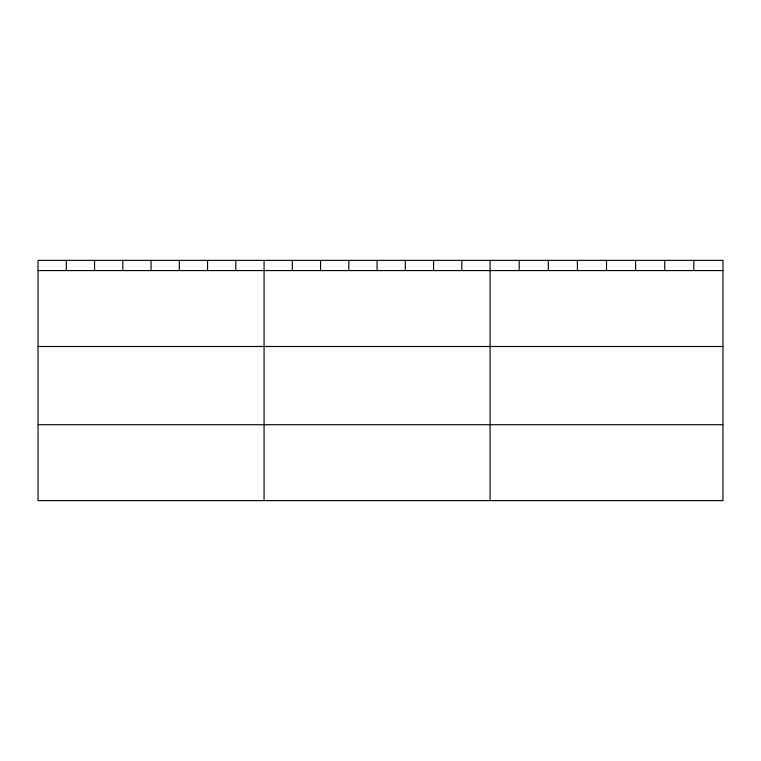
<?xml version="1.0" encoding="UTF-8"?>
<svg xmlns="http://www.w3.org/2000/svg" width="761" height="761" viewBox="0 0 761 761"><rect width="100%" height="100%" fill="white"/><g stroke="black" fill="none" stroke-linecap="round" stroke-linejoin="round"><path stroke-width="1.14" d="M722.95 270.574L722.95 500.624L38.05 500.624L38.05 260.376L722.95 260.376L722.95 270.574L38.05 270.574M38.05 346.493L722.95 346.493M38.05 424.705L722.95 424.705M693.842 260.376L693.842 270.574M664.733 260.376L664.733 270.574M635.625 260.376L635.625 270.574M606.517 260.376L606.517 270.574M577.409 260.376L577.409 270.574M548.301 260.376L548.301 270.574M519.192 260.376L519.192 270.574M490.084 260.376L490.084 500.624M461.832 260.376L461.832 270.574M433.58 260.376L433.58 270.574M405.328 260.376L405.328 270.574M377.075 260.376L377.075 270.574M348.823 260.376L348.823 270.574M320.571 260.376L320.571 270.574M292.319 260.376L292.319 270.574M264.067 260.376L264.067 500.624M235.815 260.376L235.815 270.574M207.563 260.376L207.563 270.574M179.311 260.376L179.311 270.574M151.059 260.376L151.059 270.574M122.806 260.376L122.806 270.574M94.554 260.376L94.554 270.574M66.302 260.376L66.302 270.574"/></g></svg>
